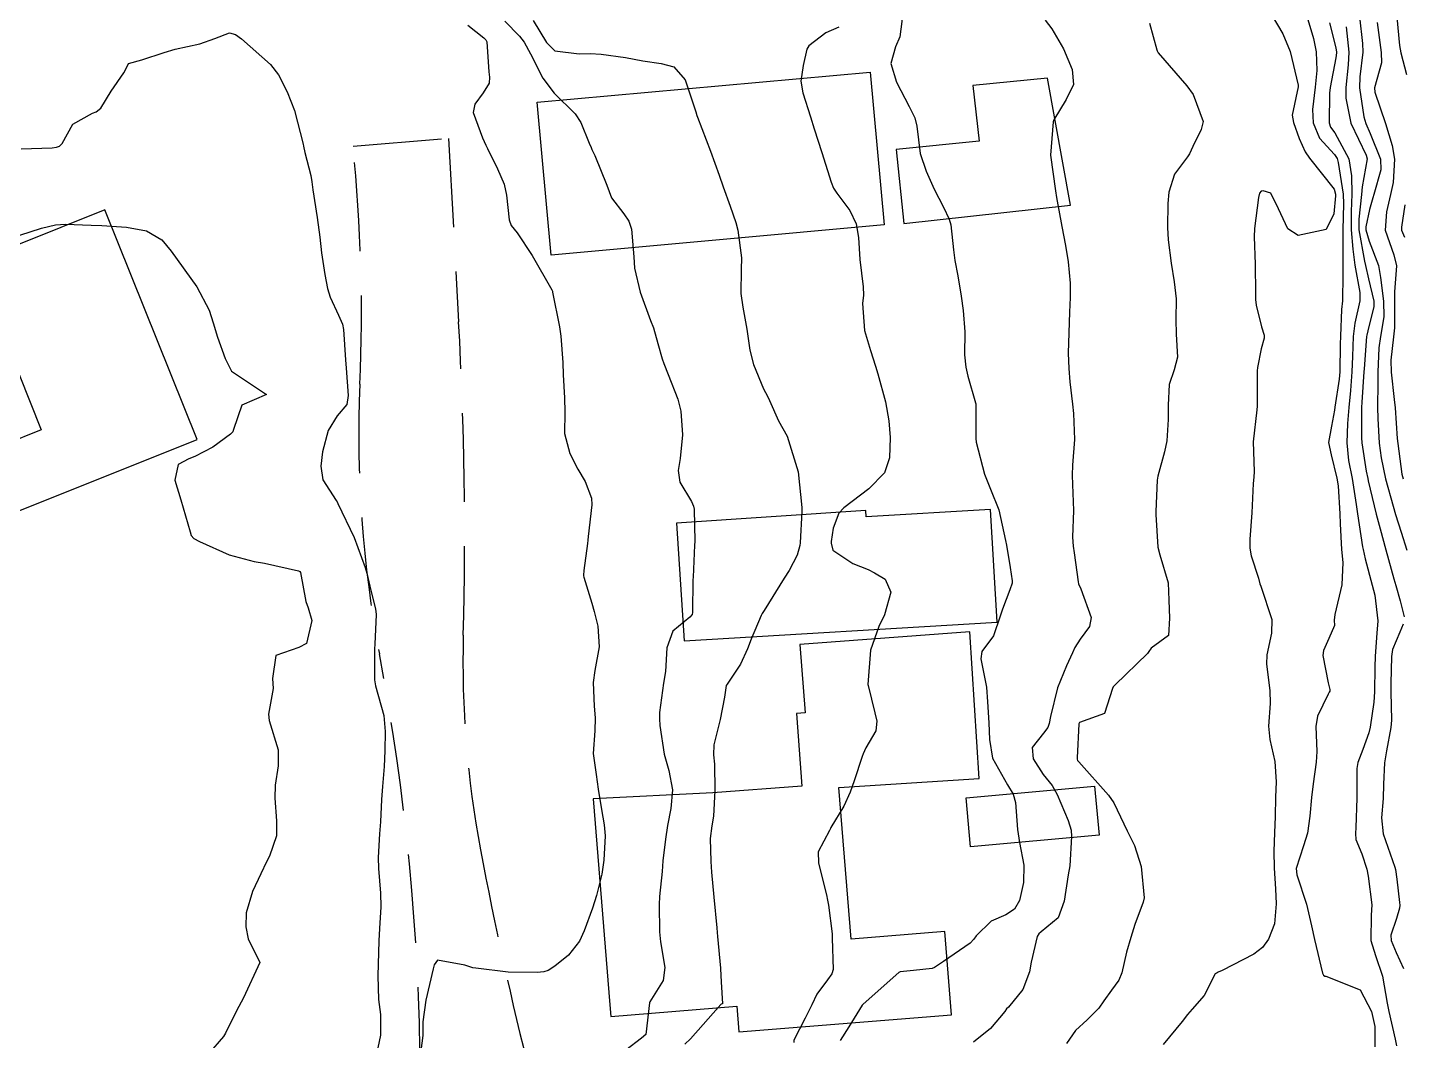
# Model space of a CAD drawing. Header units: metres. Extents: x 298520 to 308411, y 7433745 to 7450750.
# Drawn here: x 301684.6 to 301762.1, y 7442334.4 to 7442391.5 of the extents above; entities that cross this region are included whole.
import ezdxf

# ---------------------------------------------------------------- set-up
doc = ezdxf.new("R2010")
doc.units = ezdxf.units.M
doc.header["$LTSCALE"] = 10
doc.linetypes.add('DASHED', pattern=[0.75, 0.5, -0.25])
for name, color, linetype in [('Curvas de Nivel 1m', 11, 'Continuous'), ('Curvas de Nivel 5m', 15, 'Continuous'), ('Edificações', 30, 'Continuous'), ('Vias Secundárias', 230, 'DASHED')]:
    doc.layers.add(name, color=color, linetype=linetype)

msp = doc.modelspace()

# ---------------------------------------------------------------- linework, layer by layer
at = {"layer": 'Curvas de Nivel 1m', "flags": 128}
for points, elevation in [([(301713.126, 7442391.861), (301713.866, 7442390.625), (301714.338, 7442390.154), (301715.718, 7442389.981), (301716.337, 7442390.005), (301716.946, 7442389.974), (301718.335, 7442389.783), (301719.296, 7442389.598), (301720.332, 7442389.445), (301721.044, 7442389.254), (301721.682, 7442388.53), (301722.296, 7442386.726), (301722.352, 7442386.519), (301722.39, 7442386.421), (301723.114, 7442384.512), (301723.611, 7442383.148), (301723.837, 7442382.504), (301724.232, 7442381.415), (301724.544, 7442380.497), (301724.662, 7442380.052), (301724.863, 7442378.493), (301724.837, 7442377.85), (301724.823, 7442376.494), (301724.928, 7442375.73), (301725.159, 7442374.49), (301725.331, 7442373.292), (301725.535, 7442372.486), (301726.109, 7442371.119), (301726.333, 7442370.704), (301726.432, 7442370.475), (301726.951, 7442369.327), (301727.436, 7442368.46), (301728.053, 7442366.45), (301728.251, 7442364.448), (301728.254, 7442364.224), (301728.167, 7442362.448), (301728.154, 7442362.305), (301728.002, 7442361.752), (301727.55, 7442360.896), (301727.27, 7442360.461), (301726.135, 7442358.648), (301726.029, 7442358.479), (301726.004, 7442358.438), (301725.961, 7442358.36), (301725.407, 7442357.019), (301725.201, 7442356.487), (301724.803, 7442355.612), (301724.049, 7442354.499), (301724.002, 7442354.409), (301723.906, 7442353.761), (301723.66, 7442352.504), (301723.303, 7442351.076), (301723.287, 7442350.509), (301723.335, 7442349.985), (301723.355, 7442348.507), (301723.277, 7442347.053), (301723.194, 7442346.509), (301723.09, 7442345.795), (301723.126, 7442344.51), (301723.179, 7442343.902), (301723.311, 7442342.507), (301723.479, 7442340.772), (301723.499, 7442340.504), (301723.511, 7442340.274), (301723.676, 7442338.501), (301723.679, 7442338.458), (301723.711, 7442337.734), (301723.785, 7442336.499), (301723.724, 7442336.468), (301723.692, 7442336.449), (301721.997, 7442334.525), (301721.67, 7442334.214)], 729), ([(301733.97, 7442392.384), (301733.784, 7442390.95), (301733.529, 7442390.388), (301733.283, 7442389.441), (301733.6, 7442388.387), (301734.303, 7442387.026), (301734.626, 7442386.377), (301734.741, 7442385.923), (301734.936, 7442384.373), (301735.257, 7442383.371), (301735.715, 7442382.365), (301736.233, 7442381.346), (301736.557, 7442380.686), (301736.647, 7442380.354), (301736.801, 7442378.944), (301736.884, 7442378.35), (301737.049, 7442377.489), (301737.241, 7442376.344), (301737.357, 7442375.534), (301737.438, 7442374.341), (301737.433, 7442373.041), (301737.497, 7442372.339), (301737.614, 7442371.833), (301738.045, 7442370.331), (301738.055, 7442370.283), (301738.059, 7442368.33), (301738.08, 7442368.115), (301738.546, 7442366.325), (301738.895, 7442365.471), (301739.352, 7442364.317), (301739.742, 7442362.586), (301739.789, 7442362.312), (301739.994, 7442361.055), (301740.116, 7442360.309), (301740.112, 7442360.178), (301739.978, 7442359.799), (301739.558, 7442358.723), (301739.43, 7442358.315), (301739.052, 7442357.213), (301738.401, 7442356.325), (301738.338, 7442355.917), (301738.656, 7442354.323), (301738.725, 7442353.502), (301738.8, 7442352.321), (301738.828, 7442351.371), (301738.994, 7442350.319), (301739.848, 7442348.829), (301740.164, 7442348.307), (301740.303, 7442347.838), (301740.403, 7442346.304), (301740.527, 7442345.581), (301740.771, 7442344.3), (301740.752, 7442343.331), (301740.515, 7442342.303), (301740.243, 7442341.828), (301739.761, 7442341.512), (301738.925, 7442341.148), (301738.078, 7442340.327), (301737.945, 7442340.124), (301737.739, 7442339.907), (301736.247, 7442338.871), (301735.725, 7442338.531), (301735.596, 7442338.489), (301734.551, 7442338.372), (301733.808, 7442338.293), (301733.721, 7442338.248), (301732.737, 7442337.365), (301731.694, 7442336.45), (301731.676, 7442336.428), (301731.664, 7442336.41), (301730.909, 7442335.189), (301730.421, 7442334.423)], 727), ([(301741.962, 7442391.889), (301742.354, 7442391.401), (301742.995, 7442390.273), (301743.488, 7442389.111), (301743.561, 7442388.268), (301743.157, 7442387.425), (301742.456, 7442386.278), (301742.415, 7442386.155), (301742.273, 7442384.28), (301742.556, 7442382.277), (301742.609, 7442381.906), (301742.91, 7442380.273), (301743.122, 7442379.187), (301743.267, 7442378.274), (301743.38, 7442377.077), (301743.372, 7442376.272), (301743.335, 7442375.443), (301743.293, 7442374.273), (301743.269, 7442373.139), (301743.293, 7442372.272), (301743.355, 7442371.511), (301743.503, 7442370.269), (301743.57, 7442369.74), (301743.618, 7442368.267), (301743.503, 7442366.826), (301743.482, 7442366.269), (301743.509, 7442365.73), (301743.563, 7442364.267), (301743.505, 7442362.773), (301743.538, 7442362.267), (301743.612, 7442361.879), (301743.826, 7442360.262), (301743.856, 7442360.136), (301743.979, 7442359.853), (301744.568, 7442358.254), (301744.469, 7442357.741), (301743.944, 7442357.027), (301743.639, 7442356.563), (301743.512, 7442356.266), (301743.175, 7442355.521), (301742.662, 7442354.279), (301742.276, 7442352.664), (301742.191, 7442352.286), (301742.116, 7442352.06), (301741.884, 7442351.726), (301741.246, 7442350.922), (301741.284, 7442350.296), (301741.854, 7442349.406), (301742.355, 7442348.789), (301742.653, 7442348.278), (301743.27, 7442346.82), (301743.431, 7442346.266), (301743.454, 7442345.91), (301743.353, 7442344.267), (301743.273, 7442343.753), (301743.032, 7442342.271), (301742.703, 7442341.331), (301741.747, 7442340.545), (301741.608, 7442340.429), (301741.527, 7442340.292), (301741.188, 7442338.836), (301741.078, 7442338.296), (301740.71, 7442337.298), (301739.901, 7442336.308), (301739.798, 7442336.203), (301739.69, 7442336.06), (301738.891, 7442335.108), (301737.939, 7442334.327)], 726), ([(301754.764, 7442392.136), (301755.363, 7442391.119), (301755.77, 7442390.126), (301756.23, 7442388.215), (301756.228, 7442388.121), (301755.892, 7442386.531), (301755.952, 7442386.123), (301756.284, 7442385.219), (301756.622, 7442384.461), (301756.862, 7442384.111), (301758.247, 7442382.368), (301758.331, 7442382.089), (301758.332, 7442381.999), (301758.232, 7442380.973), (301757.804, 7442380.096), (301756.219, 7442379.752), (301755.639, 7442380.126), (301755.108, 7442381.257), (301754.675, 7442382.136), (301754.245, 7442382.275), (301754.134, 7442382.252), (301754.035, 7442382.143), (301753.987, 7442381.891), (301753.767, 7442380.147), (301753.749, 7442379.677), (301753.802, 7442378.146), (301753.825, 7442376.499), (301753.828, 7442376.145), (301753.859, 7442375.833), (301754.158, 7442374.62), (301754.304, 7442374.138), (301754.31, 7442373.979), (301754.141, 7442373.37), (301753.936, 7442372.332), (301753.919, 7442372.143), (301753.911, 7442371.934), (301753.912, 7442370.143), (301753.894, 7442369.936), (301753.694, 7442368.146), (301753.735, 7442366.467), (301753.727, 7442366.145), (301753.691, 7442365.787), (301753.62, 7442364.146), (301753.499, 7442362.659), (301753.507, 7442362.147), (301753.579, 7442361.727), (301753.986, 7442360.47), (301754.071, 7442360.139), (301754.117, 7442360.003), (301754.73, 7442358.132), (301754.723, 7442357.36), (301754.448, 7442356.135), (301754.44, 7442355.623), (301754.628, 7442354.133), (301754.639, 7442353.395), (301754.551, 7442352.133), (301754.634, 7442351.38), (301754.901, 7442350.13), (301754.983, 7442348.998), (301754.951, 7442348.129), (301754.92, 7442347.036), (301754.891, 7442346.129), (301754.847, 7442345.085), (301754.869, 7442344.129), (301754.943, 7442342.966), (301754.98, 7442342.128), (301754.886, 7442340.998), (301754.55, 7442340.132), (301754.214, 7442339.659), (301753.734, 7442339.286), (301751.936, 7442338.377), (301751.724, 7442338.277), (301751.65, 7442338.245), (301751.546, 7442338.172), (301750.926, 7442336.956), (301750.248, 7442336.184), (301749.99, 7442335.886), (301749.686, 7442335.497), (301748.622, 7442334.206)], 724), ([(301756.719, 7442392.115), (301757.086, 7442390.844), (301757.233, 7442390.107), (301757.28, 7442389.053), (301757.177, 7442388.107), (301757.038, 7442386.847), (301757.064, 7442386.108), (301757.415, 7442385.234), (301758.275, 7442384.326), (301758.429, 7442384.088), (301758.481, 7442383.876), (301758.766, 7442382.085), (301758.777, 7442381.545), (301758.731, 7442380.085), (301758.734, 7442379.569), (301758.73, 7442378.085), (301758.745, 7442377.534), (301758.714, 7442376.085), (301758.667, 7442375.586), (301758.602, 7442374.086), (301758.593, 7442373.639), (301758.571, 7442372.086), (301758.537, 7442371.667), (301758.293, 7442370.088), (301758.266, 7442369.924), (301758.092, 7442369.025), (301757.925, 7442368.092), (301758.073, 7442367.402), (301758.41, 7442366.086), (301758.471, 7442365.664), (301758.568, 7442364.085), (301758.597, 7442363.512), (301758.663, 7442362.083), (301758.734, 7442361.344), (301758.685, 7442360.083), (301758.281, 7442358.41), (301758.249, 7442358.096), (301758.264, 7442357.79), (301757.947, 7442357.06), (301757.652, 7442356.388), (301757.605, 7442356.103), (301757.918, 7442354.567), (301758.014, 7442354.199), (301758.004, 7442354.099), (301757.973, 7442354.038), (301757.91, 7442353.926), (301757.308, 7442352.689), (301757.225, 7442352.107), (301757.271, 7442350.703), (301757.245, 7442350.106), (301757.072, 7442348.886), (301756.97, 7442348.109), (301756.877, 7442347.059), (301756.74, 7442346.111), (301756.529, 7442345.389), (301756.111, 7442344.117), (301756.153, 7442343.752), (301756.689, 7442342.111), (301756.981, 7442340.882), (301757.144, 7442340.106), (301757.6, 7442338.225), (301757.641, 7442338.101), (301757.722, 7442338.059), (301757.774, 7442338.048), (301759.711, 7442337.289), (301760.353, 7442336.063), (301760.535, 7442335.21), (301760.538, 7442334.061)], 723), ([(301761.79, 7442392.056), (301761.939, 7442390.463), (301762.009, 7442390.053), (301762.325, 7442388.832)], 718), ([(301684.27, 7442384.643), (301686.019, 7442384.702), (301686.271, 7442384.732), (301686.437, 7442384.782), (301686.581, 7442384.947), (301687.194, 7442386.031), (301688.29, 7442386.644), (301688.496, 7442386.723), (301688.767, 7442386.925), (301689.348, 7442387.879), (301690.061, 7442388.913), (301690.155, 7442389.081), (301690.328, 7442389.444), (301691.084, 7442389.652), (301692.335, 7442390.056), (301692.952, 7442390.258), (301694.34, 7442390.557), (301695.198, 7442390.847), (301696.021, 7442391.162), (301696.347, 7442391.082), (301696.689, 7442390.827), (301698.329, 7442389.395), (301698.781, 7442388.805), (301699.268, 7442387.841), (301699.673, 7442386.796), (301700.167, 7442384.898), (301700.189, 7442384.791), (301700.269, 7442384.428), (301700.605, 7442383.133), (301700.656, 7442382.784), (301700.702, 7442382.327), (301700.959, 7442380.779), (301701.097, 7442379.662), (301701.196, 7442378.775), (301701.395, 7442377.561), (301701.542, 7442376.769), (301701.687, 7442376.286), (301702.158, 7442375.268), (301702.382, 7442374.758), (301702.447, 7442374.46), (301702.558, 7442372.756), (301702.593, 7442372.288), (301702.711, 7442370.754), (301702.621, 7442370.232), (301702.091, 7442369.596), (301701.571, 7442368.768), (301701.258, 7442367.579), (301701.163, 7442366.773), (301701.271, 7442365.998), (301702.034, 7442364.832), (301702.08, 7442364.76), (301702.125, 7442364.667), (301703.034, 7442362.75), (301703.663, 7442361.068), (301703.753, 7442360.742), (301703.973, 7442359.769), (301704.233, 7442358.737), (301704.273, 7442358.422), (301704.198, 7442356.737), (301704.192, 7442356.475), (301704.177, 7442354.737), (301704.246, 7442354.4), (301704.708, 7442352.732), (301704.791, 7442351.819), (301704.764, 7442350.731), (301704.729, 7442349.856), (301704.627, 7442348.732), (301704.575, 7442347.994), (301704.516, 7442346.733), (301704.476, 7442346.07), (301704.399, 7442344.734), (301704.416, 7442344.104), (301704.529, 7442342.732), (301704.54, 7442341.954), (301704.46, 7442340.733), (301704.428, 7442340.041), (301704.398, 7442338.733), (301704.373, 7442338.076), (301704.414, 7442336.733), (301704.528, 7442335.894), (301704.521, 7442334.732), (301704.38, 7442334.019)], 732), ([(301709.435, 7442391.596), (301710.345, 7442390.887), (301710.455, 7442390.779), (301710.508, 7442390.668), (301710.625, 7442388.965), (301710.672, 7442388.665), (301710.643, 7442388.34), (301710.31, 7442387.798), (301709.829, 7442387.146), (301709.746, 7442386.675), (301710.279, 7442385.257), (301710.46, 7442384.853), (301710.542, 7442384.666), (301711.111, 7442383.507), (301711.481, 7442382.651), (301711.623, 7442382.035), (301711.764, 7442380.647), (301711.888, 7442380.313), (301712.216, 7442379.91), (301713.066, 7442378.631), (301714.174, 7442376.69), (301714.204, 7442376.62), (301714.216, 7442376.576), (301714.607, 7442374.615), (301714.679, 7442374.084), (301714.788, 7442372.613), (301714.822, 7442371.913), (301714.891, 7442370.612), (301714.904, 7442369.802), (301714.889, 7442368.612), (301715.19, 7442367.485), (301715.647, 7442366.604), (301716.046, 7442365.911), (301716.411, 7442364.968), (301716.422, 7442364.594), (301716.222, 7442362.804), (301716.208, 7442362.597), (301716.191, 7442362.416), (301715.987, 7442360.885), (301715.952, 7442360.632), (301715.953, 7442360.6), (301715.982, 7442360.512), (301716.428, 7442359.054), (301716.566, 7442358.591), (301716.775, 7442357.763), (301716.841, 7442356.586), (301716.595, 7442355.265), (301716.497, 7442354.591), (301716.561, 7442353.251), (301716.623, 7442352.589), (301716.6, 7442351.871), (301716.512, 7442350.59), (301716.675, 7442349.411), (301716.793, 7442348.586), (301716.974, 7442347.434), (301717.127, 7442346.58), (301717.173, 7442345.946), (301717.109, 7442344.58), (301716.989, 7442343.786), (301716.701, 7442342.586), (301716.474, 7442341.877), (301715.988, 7442340.596), (301715.737, 7442340.026), (301715.111, 7442339.224), (301714.338, 7442338.614), (301713.974, 7442338.363), (301713.72, 7442338.288), (301713.354, 7442338.26), (301711.719, 7442338.28), (301709.898, 7442338.492), (301709.721, 7442338.527), (301709.271, 7442338.675), (301707.726, 7442338.957), (301707.547, 7442338.693), (301707.487, 7442338.46), (301707.07, 7442336.699), (301706.904, 7442335.483), (301706.901, 7442334.702), (301706.804, 7442333.843)], 731), ([(301730.353, 7442391.485), (301729.609, 7442391.179), (301728.647, 7442390.447), (301728.536, 7442390.253), (301728.332, 7442389.335), (301728.208, 7442388.452), (301728.313, 7442387.783), (301728.745, 7442386.445), (301728.961, 7442385.768), (301729.382, 7442384.439), (301729.915, 7442382.766), (301730.05, 7442382.432), (301730.24, 7442382.135), (301730.972, 7442381.16), (301731.317, 7442380.414), (301731.451, 7442379.648), (301731.525, 7442378.41), (301731.716, 7442376.87), (301731.728, 7442376.407), (301731.683, 7442375.922), (301731.793, 7442374.405), (301732.136, 7442373.275), (301732.413, 7442372.397), (301732.54, 7442371.974), (301732.972, 7442370.391), (301733.162, 7442369.32), (301733.238, 7442368.388), (301733.207, 7442367.247), (301732.915, 7442366.391), (301732.044, 7442365.491), (301730.627, 7442364.424), (301730.34, 7442364.117), (301730.021, 7442363.274), (301729.913, 7442362.532), (301729.916, 7442362.431), (301730.007, 7442362.046), (301731.136, 7442361.279), (301731.991, 7442360.946), (301732.352, 7442360.769), (301732.948, 7442360.396), (301733.265, 7442359.68), (301732.916, 7442358.396), (301732.605, 7442357.748), (301732.135, 7442356.407), (301731.978, 7442354.473), (301731.988, 7442354.409), (301732.382, 7442352.887), (301732.485, 7442352.401), (301732.427, 7442351.86), (301731.87, 7442350.903), (301731.707, 7442350.57), (301731.655, 7442350.412), (301731.213, 7442349.053), (301730.988, 7442348.419), (301730.626, 7442347.627), (301729.903, 7442346.429), (301729.871, 7442346.37), (301729.811, 7442346.244), (301729.177, 7442345.058), (301729.201, 7442344.436), (301729.677, 7442342.528), (301729.695, 7442342.431), (301729.767, 7442342.051), (301729.968, 7442340.428), (301729.975, 7442340.193), (301730.024, 7442338.427), (301729.957, 7442338.19), (301729.714, 7442337.845), (301729.106, 7442337.031), (301728.815, 7442336.439), (301728.442, 7442335.686), (301727.818, 7442334.449), (301727.802, 7442334.318)], 728), ([(301757.99, 7442391.726), (301758.345, 7442390.328), (301758.391, 7442390.09), (301758.388, 7442390.044), (301758.338, 7442389.765), (301758.02, 7442388.094), (301757.981, 7442387.766), (301757.973, 7442386.095), (301758.052, 7442385.855), (301758.287, 7442385.541), (301759.074, 7442384.082), (301759.218, 7442383.121), (301759.246, 7442382.08), (301759.206, 7442381.107), (301759.201, 7442380.08), (301759.31, 7442378.981), (301759.417, 7442378.078), (301759.699, 7442376.556), (301759.702, 7442376.075), (301759.414, 7442374.824), (301759.326, 7442374.078), (301759.276, 7442372.938), (301759.242, 7442372.079), (301759.164, 7442371.028), (301759.072, 7442370.08), (301759.001, 7442369.174), (301758.955, 7442368.081), (301759.057, 7442367.091), (301759.257, 7442366.078), (301759.496, 7442364.617), (301759.57, 7442364.075), (301759.852, 7442362.225), (301759.88, 7442362.071), (301759.998, 7442361.554), (301760.398, 7442360.066), (301760.545, 7442359.496), (301760.72, 7442358.062), (301760.655, 7442357.361), (301760.559, 7442356.064), (301760.545, 7442355.446), (301760.518, 7442354.064), (301760.483, 7442353.486), (301760.276, 7442352.066), (301760.199, 7442351.747), (301759.87, 7442350.817), (301759.583, 7442350.074), (301759.526, 7442349.741), (301759.52, 7442348.075), (301759.464, 7442346.429), (301759.444, 7442346.076), (301759.474, 7442345.74), (301759.802, 7442344.93), (301760.087, 7442344.067), (301760.173, 7442343.682), (301760.372, 7442342.064), (301760.335, 7442341.494), (301760.323, 7442340.064), (301760.576, 7442339.22), (301760.973, 7442338.057), (301761.231, 7442336.523), (301761.322, 7442336.054), (301761.678, 7442334.511), (301761.755, 7442334.13)], 722), ([(301758.927, 7442391.514), (301759.078, 7442390.083), (301759.044, 7442389.372), (301758.901, 7442388.084), (301758.902, 7442387.489), (301759.181, 7442386.081), (301760.061, 7442384.286), (301760.104, 7442384.072), (301759.832, 7442382.492), (301759.782, 7442382.075), (301759.631, 7442380.674), (301759.637, 7442380.076), (301759.965, 7442378.312), (301760.012, 7442378.072), (301760.192, 7442377.31), (301760.48, 7442376.067), (301760.482, 7442375.755), (301760.156, 7442374.39), (301760.088, 7442374.136), (301760.079, 7442374.071), (301759.94, 7442372.258), (301759.928, 7442372.072), (301759.811, 7442370.368), (301759.797, 7442370.073), (301759.789, 7442368.369), (301759.808, 7442368.073), (301760.059, 7442366.494), (301760.147, 7442366.069), (301760.175, 7442365.946), (301760.625, 7442364.064), (301760.837, 7442363.246), (301761.156, 7442362.058), (301761.616, 7442360.425), (301761.721, 7442360.053), (301761.974, 7442359.179), (301762.203, 7442358.285)], 721), ([(301760.677, 7442391.749), (301760.894, 7442390.064), (301760.911, 7442389.488), (301760.528, 7442388.068), (301760.548, 7442387.83), (301761.137, 7442386.062), (301761.516, 7442384.822), (301761.653, 7442384.056), (301761.569, 7442382.741), (301761.42, 7442382.058), (301761.196, 7442381.098), (301761.121, 7442380.061), (301761.603, 7442378.662), (301761.758, 7442378.054), (301761.656, 7442376.58), (301761.653, 7442376.055), (301761.654, 7442374.559), (301761.602, 7442374.056), (301761.446, 7442372.744), (301761.453, 7442372.057), (301761.637, 7442370.525), (301761.686, 7442370.054), (301761.804, 7442368.335), (301761.832, 7442368.053), (301762.057, 7442366.318), (301762.129, 7442366.049)], 719), ([(301762.237, 7442381.492), (301762.043, 7442380.233), (301762.052, 7442380.052), (301762.219, 7442379.669)], 718), ([(301684.211, 7442379.78), (301685.421, 7442380.168), (301686.217, 7442380.352), (301686.77, 7442380.391), (301688.217, 7442380.346), (301688.821, 7442380.32), (301690.216, 7442380.22), (301691.334, 7442380.013), (301692.209, 7442379.507), (301692.723, 7442378.875), (301694.173, 7442376.86), (301694.872, 7442375.561), (301695.105, 7442374.846), (301695.339, 7442374.036), (301695.765, 7442372.836), (301696.122, 7442372.119), (301698.103, 7442370.81), (301696.708, 7442370.212), (301696.238, 7442368.828), (301696.201, 7442368.709), (301696.079, 7442368.577), (301695.081, 7442367.832), (301694.06, 7442367.31), (301693.734, 7442367.187), (301693.131, 7442366.869), (301692.941, 7442365.974), (301693.277, 7442364.868), (301693.799, 7442363.079), (301693.859, 7442362.862), (301694.01, 7442362.697), (301694.334, 7442362.531), (301695.997, 7442361.77), (301697.41, 7442361.397), (301697.99, 7442361.304), (301699.896, 7442360.879), (301699.984, 7442360.833), (301700.016, 7442360.79), (301700.322, 7442359.14), (301700.442, 7442358.783), (301700.655, 7442358.077), (301700.348, 7442356.784), (301699.931, 7442356.553), (301698.631, 7442356.098), (301698.447, 7442354.805), (301698.47, 7442354.241), (301698.204, 7442352.807), (301698.25, 7442352.444), (301698.75, 7442350.801), (301698.752, 7442349.903), (301698.596, 7442348.802), (301698.564, 7442348.075), (301698.663, 7442346.802), (301698.655, 7442345.957), (301698.267, 7442344.805), (301698.109, 7442344.488), (301697.783, 7442343.81), (301697.303, 7442342.817), (301696.961, 7442341.616), (301696.941, 7442340.822), (301697.074, 7442340.157), (301697.723, 7442338.81), (301696.804, 7442336.823), (301696.419, 7442336.102), (301695.799, 7442334.838), (301695.671, 7442334.649), (301694.837, 7442333.673)], 733), ([(301762.143, 7442357.864), (301761.954, 7442357.424), (301761.541, 7442356.451), (301761.479, 7442356.055), (301761.439, 7442354.534), (301761.44, 7442354.055), (301761.474, 7442352.469), (301761.445, 7442352.054), (301761.196, 7442350.73), (301761.087, 7442350.058), (301761.039, 7442348.87), (301761.016, 7442348.058), (301760.915, 7442346.971), (301761.004, 7442346.058), (301761.665, 7442344.18), (301761.71, 7442344.051), (301761.788, 7442343.518), (301761.932, 7442342.205), (301761.944, 7442342.047), (301761.935, 7442341.883), (301761.761, 7442341.288), (301761.451, 7442340.35), (301761.461, 7442340.053), (301761.736, 7442339.38), (301762.164, 7442338.48)], 721)]:
    msp.add_lwpolyline(points, dxfattribs=dict(at, elevation=elevation))
at = {"layer": 'Curvas de Nivel 5m', "flags": 128}
for points, elevation in [([(301711.524, 7442391.821), (301712.346, 7442390.974), (301712.608, 7442390.637), (301712.976, 7442389.995), (301713.676, 7442388.626), (301714.31, 7442387.768), (301715.492, 7442386.602), (301715.818, 7442386.126), (301716.276, 7442384.954), (301716.383, 7442384.708), (301716.434, 7442384.598), (301716.604, 7442384.259), (301717.273, 7442382.585), (301717.536, 7442381.881), (301718.227, 7442380.974), (301718.519, 7442380.567), (301718.672, 7442380.111), (301718.791, 7442378.564), (301718.842, 7442377.915), (301719.144, 7442376.56), (301719.742, 7442374.969), (301719.9, 7442374.553), (301720.144, 7442373.674), (301720.394, 7442372.805), (301720.489, 7442372.545), (301720.726, 7442371.939), (301721.274, 7442370.532), (301721.437, 7442369.871), (301721.528, 7442368.528), (301721.402, 7442367.191), (301721.29, 7442366.531), (301721.389, 7442365.873), (301722.036, 7442364.787), (301722.162, 7442364.519), (301722.201, 7442364.348), (301722.231, 7442362.518), (301722.217, 7442362.311), (301722.129, 7442360.519), (301722.127, 7442360.373), (301722.104, 7442358.519), (301722.073, 7442358.407), (301721.959, 7442358.266), (301720.999, 7442357.483), (301720.663, 7442356.539), (301720.577, 7442355.198), (301720.471, 7442354.542), (301720.249, 7442352.897), (301720.24, 7442352.547), (301720.261, 7442352.172), (301720.505, 7442350.544), (301720.76, 7442349.635), (301720.98, 7442348.539), (301720.875, 7442347.492), (301720.699, 7442346.541), (301720.574, 7442345.773), (301720.436, 7442344.544), (301720.388, 7442343.942), (301720.25, 7442342.545), (301720.227, 7442342.084), (301720.239, 7442340.545), (301720.302, 7442339.979), (301720.548, 7442338.542), (301720.452, 7442337.806), (301719.703, 7442336.607), (301719.68, 7442336.573), (301719.671, 7442336.55), (301719.47, 7442334.758), (301719.222, 7442334.555), (301718.352, 7442333.877)], 730), ([(301759.669, 7442392.077), (301759.854, 7442390.569), (301759.86, 7442390.075), (301759.701, 7442388.697), (301759.685, 7442388.076), (301759.928, 7442386.442), (301760.028, 7442386.073), (301760.287, 7442385.505), (301760.868, 7442384.064), (301760.882, 7442383.446), (301760.478, 7442382.068), (301760.423, 7442381.887), (301760.234, 7442381.222), (301760.041, 7442380.255), (301760.044, 7442380.072), (301760.217, 7442379.445), (301760.739, 7442378.065), (301760.865, 7442377.391), (301761.037, 7442376.061), (301761.048, 7442375.177), (301760.858, 7442374.063), (301760.767, 7442373.44), (301760.714, 7442372.064), (301760.718, 7442371.463), (301760.698, 7442370.064), (301760.704, 7442369.457), (301760.791, 7442368.063), (301760.891, 7442367.241), (301761.149, 7442366.059), (301761.573, 7442364.519), (301761.709, 7442364.053), (301762.018, 7442363.055), (301762.338, 7442362.045)], 720), ([(301747.848, 7442391.708), (301748.263, 7442390.211), (301748.283, 7442390.151), (301748.341, 7442390.046), (301749.957, 7442388.194), (301750.315, 7442387.689), (301750.866, 7442386.184), (301750.749, 7442385.724), (301750.279, 7442384.761), (301750.104, 7442384.363), (301749.982, 7442384.193), (301749.248, 7442383.21), (301748.932, 7442382.203), (301748.886, 7442381.554), (301748.854, 7442380.204), (301748.903, 7442379.517), (301749.07, 7442378.201), (301749.246, 7442377.141), (301749.353, 7442376.198), (301749.332, 7442375.028), (301749.357, 7442374.198), (301749.421, 7442372.909), (301749.244, 7442372.199), (301748.957, 7442371.359), (301748.89, 7442370.202), (301748.898, 7442369.399), (301748.815, 7442368.203), (301748.697, 7442367.58), (301748.31, 7442366.207), (301748.276, 7442365.983), (301748.199, 7442364.208), (301748.2, 7442364.039), (301748.318, 7442362.207), (301748.427, 7442361.778), (301748.9, 7442360.201), (301748.944, 7442359.229), (301748.966, 7442358.2), (301748.911, 7442357.238), (301747.938, 7442356.52), (301747.818, 7442356.328), (301747.738, 7442356.213), (301745.915, 7442354.452), (301745.807, 7442354.348), (301745.754, 7442354.242), (301745.312, 7442352.833), (301743.894, 7442352.326), (301743.865, 7442352.26), (301743.773, 7442350.353), (301743.772, 7442350.261), (301743.799, 7442350.197), (301743.861, 7442350.116), (301745.541, 7442348.243), (301745.836, 7442347.811), (301746.585, 7442346.228), (301746.995, 7442345.413), (301747.375, 7442344.224), (301747.542, 7442342.456), (301747.493, 7442342.223), (301747.03, 7442340.951), (301746.795, 7442340.229), (301746.558, 7442339.408), (301746.296, 7442338.234), (301746.125, 7442337.828), (301745.708, 7442337.264), (301745.282, 7442336.661), (301744.992, 7442336.247), (301744.343, 7442335.597), (301743.68, 7442334.993), (301743.174, 7442334.267)], 725)]:
    msp.add_lwpolyline(points, dxfattribs=dict(at, elevation=elevation))
at = {"layer": 'Edificações'}
for points in [[(301713.349, 7442387.257), (301732.111, 7442388.959), (301732.891, 7442380.356), (301714.13, 7442378.653)], [(301733.567, 7442384.599), (301734.014, 7442380.442), (301743.404, 7442381.47), (301742.109, 7442388.614), (301737.885, 7442388.2), (301738.251, 7442385.065)], [(301668.483, 7442364.604), (301670.911, 7442358.968), (301694.2, 7442368.261), (301688.993, 7442381.21), (301681.624, 7442378.247), (301685.415, 7442368.819), (301679.244, 7442366.338), (301678.367, 7442368.519)], [(301721.205, 7442363.558), (301721.635, 7442356.937), (301739.259, 7442357.983), (301738.882, 7442364.337), (301731.893, 7442363.922), (301731.863, 7442364.266)], [(301716.51, 7442348.037), (301717.44, 7442336.44), (301717.492, 7442335.783), (301724.601, 7442336.353), (301724.716, 7442334.916), (301736.692, 7442335.876), (301736.316, 7442340.559), (301731.039, 7442340.136), (301730.354, 7442348.68), (301738.257, 7442349.186), (301737.731, 7442357.439), (301728.153, 7442356.724), (301728.44, 7442352.872), (301727.954, 7442352.836), (301728.26, 7442348.743), (301723.246, 7442348.369)], [(301737.516, 7442348.092), (301744.752, 7442348.748), (301745.003, 7442345.983), (301737.767, 7442345.326)]]:
    msp.add_lwpolyline(points, close=True, dxfattribs=at)
at = {"layer": 'Vias Secundárias'}
for points in [[(301465.55, 7442973.319, 0), (301478.59, 7442967.28, -0.011668)], [(301706.763, 7442332.425, 0.045522), (301704.459, 7442356.207, -0.057742), (301703.362, 7442371.378, 0.036008), (301702.975, 7442384.787), (301708.355, 7442385.226), (301708.926, 7442374.905, -0.020236), (301709.187, 7442357.255, 0.05285), (301710.155, 7442345.171, 0.016177), (301712.973, 7442332.445, -0.069689)]]:
    msp.add_lwpolyline(points, format="xyb", dxfattribs=at)

doc.saveas('drawing.dxf')
